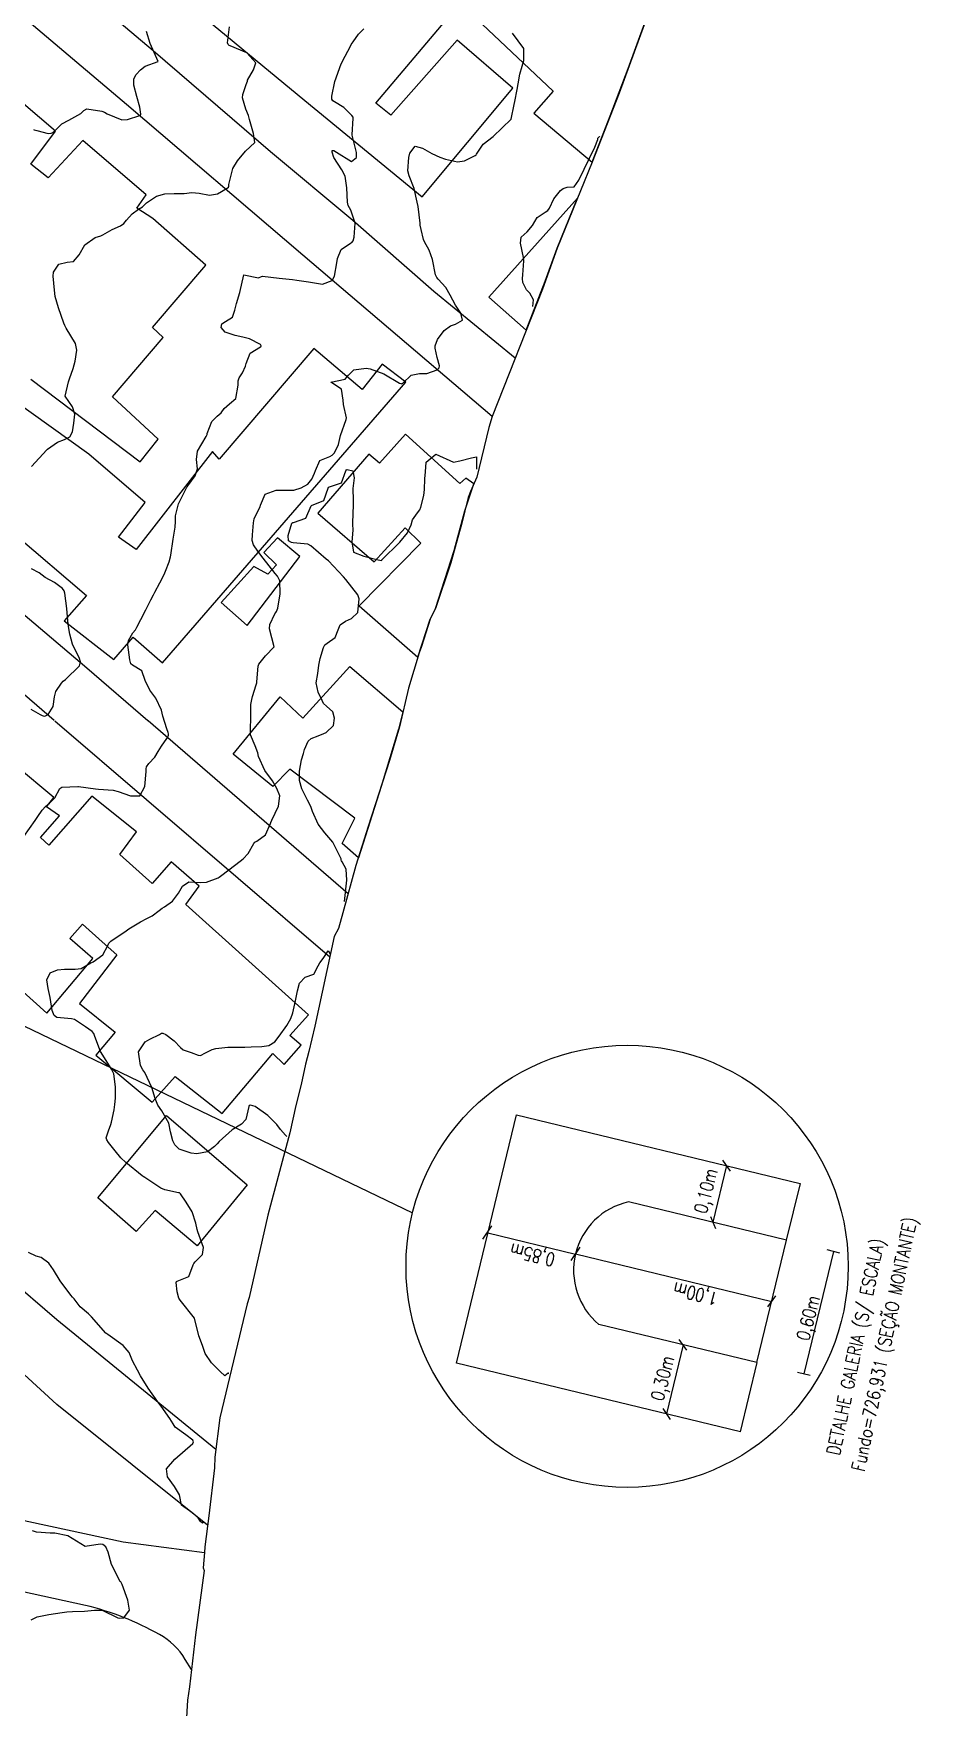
# Model space of a CAD drawing. Header units: metres. Extents: x 318500 to 325275, y 7408834 to 7428799.
# Drawn here: x 320353.3 to 320453.7, y 7413888.5 to 7414077.7 of the extents above; entities that cross this region are included whole.
import ezdxf

# ---------------------------------------------------------------- set-up
doc = ezdxf.new("R2010")
doc.units = ezdxf.units.M
doc.header["$MEASUREMENT"] = 0
doc.linetypes.add('CONTINUO', pattern=[0])
for name, color, linetype in [('Area', 45, 'Continuous'), ('Curvas de Nivel 1m', 11, 'Continuous'), ('Curvas de Nivel 5m', 15, 'Continuous'), ('DETALHES', 45, 'Continuous'), ('Edificações', 30, 'Continuous'), ('TEXTO', 45, 'Continuous'), ('Vias Primárias', 230, 'Continuous')]:
    doc.layers.add(name, color=color, linetype=linetype)
doc.styles.add('ROMANS', font='romans', dxfattribs={"height": 0.2})

msp = doc.modelspace()

# ---------------------------------------------------------------- linework, layer by layer
at = {"layer": 'Area'}
msp.add_lwpolyline([(320424.1, 7414083.39), (320419.58, 7414070.98), (320416.52, 7414063.2), (320412.55, 7414053.46), (320410.89, 7414048.81), (320405.21, 7414034.43), (320404.84, 7414033.2), (320403.47, 7414027.58), (320402.77, 7414025.93), (320402.5, 7414025.25), (320402.11, 7414023.75), (320401.73, 7414022.23), (320401.51, 7414021.43), (320400.53, 7414017.89), (320398.8, 7414012.71), (320398.21, 7414011.51), (320397.21, 7414008.41), (320396.97, 7414007.72), (320395.75, 7414003.7), (320394.73, 7413999.35), (320393.6, 7413995.53), (320391.21, 7413988.06), (320389.81, 7413983.67), (320388.31, 7413978.29), (320387.85, 7413976.52), (320387.34, 7413975.63), (320385.16, 7413965.5), (320384.48, 7413962.64), (320384.11, 7413961.18), (320383.61, 7413958.88), (320383.01, 7413956.53), (320382.32, 7413953.43), (320379.85, 7413944.11), (320377.73, 7413934.81), (320377.49, 7413934.1), (320374.43, 7413921.19), (320373.84, 7413916.75), (320373.8, 7413915.54), (320373.18, 7413910.13), (320372.73, 7413906.62), (320372.67, 7413905.99), (320372.55, 7413904.25), (320372.66, 7413903.94), (320371.66, 7413896.68), (320370.97, 7413890.79), (320370.76, 7413889.27), (320370.47, 7413884.08)], dxfattribs=at)
at = {"layer": 'Curvas de Nivel 1m', "flags": 128}
for points, elevation in [([(320353.12, 7414028.76), (320354.85, 7414030.65), (320354.89, 7414030.69), (320354.93, 7414030.73), (320356.05, 7414031.53), (320356.87, 7414031.84), (320357.44, 7414032.13), (320357.77, 7414032.7), (320357.92, 7414033.67), (320358.01, 7414034.69), (320357.76, 7414035.53), (320356.93, 7414036.71), (320357.31, 7414038.35), (320357.42, 7414038.7), (320357.82, 7414039.86), (320358.06, 7414040.69), (320358.24, 7414041.93), (320358.08, 7414042.69), (320357.04, 7414044.41), (320356.88, 7414044.71), (320356.78, 7414044.98), (320356.16, 7414046.72), (320355.8, 7414048), (320355.71, 7414048.72), (320355.56, 7414050.28), (320355.6, 7414050.73), (320356.22, 7414051.63), (320357.14, 7414051.86), (320357.88, 7414051.96), (320358.52, 7414052.69), (320359.16, 7414053.83), (320360.32, 7414054.66), (320360.96, 7414054.87), (320361.17, 7414054.96), (320362.25, 7414055.58), (320363.19, 7414055.98), (320363.57, 7414056.25), (320363.85, 7414056.62), (320364.49, 7414057.33), (320365.22, 7414057.88), (320365.67, 7414058.15), (320366.14, 7414058.59), (320367.24, 7414059.35), (320368.19, 7414059.61), (320369.24, 7414059.62), (320370.37, 7414059.65), (320371.25, 7414059.74), (320372.09, 7414059.67), (320373.24, 7414059.46), (320374.14, 7414059.59), (320375.26, 7414060.23), (320375.39, 7414060.34), (320375.42, 7414060.47), (320375.44, 7414060.64), (320375.88, 7414062.46), (320376.41, 7414063.33), (320377.31, 7414064.44), (320378.37, 7414065.39), (320378.24, 7414066.43), (320377.78, 7414068.02), (320377.67, 7414068.44), (320377.37, 7414069.19), (320376.98, 7414070.45), (320377, 7414070.84), (320377.41, 7414071.95), (320377.53, 7414072.33), (320377.56, 7414072.44), (320378.24, 7414073.62), (320378.5, 7414074.43), (320377.46, 7414075.56), (320375.59, 7414076.35), (320375.47, 7414076.39), (320375.36, 7414076.47), (320375.29, 7414076.66), (320375.5, 7414078.47)], 742), ([(320352.27, 7413986.92), (320353.55, 7413988.74), (320353.82, 7413989.21), (320354.31, 7413989.92), (320354.71, 7413990.33), (320355.17, 7413990.72), (320355.74, 7413991.3), (320356.34, 7413992.36), (320356.54, 7413992.52), (320358.35, 7413992.58), (320358.45, 7413992.58), (320360.35, 7413992.32), (320360.69, 7413992.3), (320362.34, 7413992.19), (320362.93, 7413992.03), (320364.33, 7413991.52), (320365.37, 7413991.55), (320365.93, 7413992.58), (320366.07, 7413994.28), (320366.07, 7413994.57), (320366.12, 7413994.83), (320366.38, 7413995.18), (320367.05, 7413995.91), (320367.46, 7413996.56), (320367.81, 7413997.16), (320368.42, 7413998.02), (320368.62, 7413998.36), (320368.61, 7413998.55), (320368.57, 7413998.68), (320368.44, 7413999.11), (320367.99, 7414000.55), (320367.81, 7414001.21), (320367.18, 7414002.56), (320366.49, 7414003.5), (320365.97, 7414004.58), (320365.59, 7414005.65), (320364.53, 7414006.32), (320364.37, 7414006.45), (320364.3, 7414006.6), (320364.23, 7414006.91), (320364.03, 7414008.61), (320364.08, 7414009.1), (320364.58, 7414009.96), (320364.87, 7414010.31), (320365.04, 7414010.59), (320365.48, 7414011.47), (320366.06, 7414012.58), (320366.24, 7414012.95), (320366.63, 7414013.68), (320366.93, 7414014.27), (320367.08, 7414014.57), (320367.62, 7414015.6), (320368.11, 7414016.56), (320368.29, 7414016.94), (320368.68, 7414018.01), (320368.84, 7414018.55), (320368.89, 7414018.74), (320369.15, 7414020.54), (320369.37, 7414021.91), (320369.41, 7414022.54), (320369.42, 7414023.2), (320369.75, 7414024.54), (320370.69, 7414026.42), (320370.75, 7414026.52), (320370.77, 7414026.55), (320370.8, 7414026.59), (320371.63, 7414027.7), (320371.89, 7414028.5), (320371.79, 7414029.56), (320371.9, 7414030.5), (320372.88, 7414032.16), (320372.98, 7414032.39), (320373, 7414032.49), (320373.53, 7414033.85), (320374.11, 7414034.48), (320374.55, 7414034.83), (320374.92, 7414035.32), (320375.52, 7414035.87), (320376.23, 7414036.45), (320376.48, 7414037.98), (320376.48, 7414038.45), (320376.61, 7414038.8), (320376.97, 7414039.35), (320377.32, 7414040.1), (320377.39, 7414040.43), (320377.86, 7414041.58), (320379.02, 7414042.29), (320379.1, 7414042.33), (320379.11, 7414042.41), (320379.02, 7414042.55), (320377.79, 7414043.2), (320377.03, 7414043.41), (320376.15, 7414043.57), (320375.03, 7414043.95), (320374.57, 7414044.47), (320374.63, 7414044.89), (320375.05, 7414045.17), (320375.86, 7414045.66), (320376.12, 7414046.45), (320376.31, 7414047.22), (320376.69, 7414048.45), (320377.12, 7414050.44), (320378.8, 7414050.1), (320379.12, 7414050.25), (320379.25, 7414050.28), (320381.12, 7414050.07), (320382.65, 7414049.9), (320383.11, 7414049.84), (320384.44, 7414049.67), (320385.11, 7414049.53), (320386.04, 7414049.39), (320387.11, 7414049.8), (320387.39, 7414050.31), (320387.64, 7414051.81), (320387.71, 7414052.3), (320388.15, 7414053.31), (320389.18, 7414054.02), (320389.35, 7414054.1), (320389.51, 7414054.28), (320389.6, 7414054.69), (320389.74, 7414056.27), (320389.22, 7414057.76), (320388.94, 7414058.28), (320388.85, 7414058.67), (320388.78, 7414060.29), (320388.59, 7414061.61), (320388.23, 7414062.3), (320387.3, 7414063.72), (320387.13, 7414064.31), (320387.13, 7414064.49), (320387.31, 7414064.51), (320387.6, 7414064.31), (320389.29, 7414063.26), (320389.88, 7414063.7), (320389.88, 7414064.27), (320389.4, 7414066.22), (320389.39, 7414066.28), (320389.49, 7414068.15), (320389.48, 7414068.28), (320389.36, 7414068.47), (320388.43, 7414069.35), (320387.39, 7414070.02), (320387.2, 7414070.13), (320387.08, 7414070.31), (320387.08, 7414070.63), (320387.42, 7414072.31), (320388.14, 7414074.3), (320388.59, 7414075.15), (320389.18, 7414076.28), (320389.28, 7414076.48), (320389.48, 7414076.8), (320390.11, 7414077.65), (320390.7, 7414078.27)], 743), ([(320353.33, 7414066.86), (320353.43, 7414066.85), (320353.73, 7414066.75), (320355.02, 7414066.43), (320355.33, 7414066.45), (320355.54, 7414066.52), (320355.77, 7414066.73), (320356.55, 7414067.51), (320357.35, 7414067.93), (320358.69, 7414068.69), (320359.02, 7414069.03), (320359.37, 7414069.2), (320361.09, 7414068.93), (320361.36, 7414068.84), (320361.69, 7414068.66), (320363.35, 7414067.98), (320363.98, 7414067.99), (320365.36, 7414068.45), (320365.46, 7414068.5), (320365.5, 7414068.6), (320365.37, 7414069.4), (320365.02, 7414070.61), (320364.69, 7414071.9), (320364.71, 7414072.61), (320364.94, 7414073.09), (320365.43, 7414073.64), (320365.99, 7414074.03), (320367.44, 7414074.58), (320366.53, 7414076.59), (320366.11, 7414077.97)], 741), ([(320375.42, 7413926.21), (320375.41, 7413926.23), (320375.41, 7413926.26), (320375.37, 7413926.25), (320374.99, 7413925.97), (320374.47, 7413926.45), (320373.48, 7413927.41), (320372.77, 7413928.47), (320372.44, 7413929.4), (320372.04, 7413930.48), (320371.55, 7413932.49), (320369.93, 7413934.51), (320369.79, 7413934.73), (320369.59, 7413935.47), (320369.48, 7413936.52), (320369.51, 7413936.62), (320369.6, 7413936.66), (320370.92, 7413937.19), (320371.42, 7413938.49), (320371.47, 7413938.66), (320371.64, 7413938.83), (320372.46, 7413939.67), (320372.57, 7413940.48), (320371.94, 7413942.23), (320371.84, 7413942.49), (320371.69, 7413943.22), (320371.27, 7413944.5), (320370.62, 7413945.61), (320369.96, 7413946.52), (320369.85, 7413946.63), (320369.74, 7413946.66), (320368.19, 7413946.99), (320367.74, 7413947.19), (320365.95, 7413948.37), (320365.76, 7413948.5), (320365.65, 7413948.57), (320363.78, 7413950.08), (320363.22, 7413950.61), (320362.59, 7413951.41), (320361.81, 7413952.35), (320361.63, 7413952.63), (320361.57, 7413952.87), (320361.83, 7413953.67), (320362.09, 7413954.38), (320362.15, 7413954.63), (320362.46, 7413956.03), (320362.56, 7413956.62), (320362.62, 7413957.36), (320362.63, 7413958.62), (320362.42, 7413960.12), (320362.16, 7413960.63), (320361.93, 7413960.99), (320360.91, 7413962.64), (320360.3, 7413964.31), (320360.17, 7413964.65), (320359.97, 7413964.88), (320359.24, 7413965.4), (320357.99, 7413966.23), (320357.63, 7413966.33), (320356, 7413966.48), (320355.69, 7413966.71), (320355.45, 7413967.27), (320355.24, 7413968.72), (320354.99, 7413969.77), (320354.85, 7413970.72), (320355.24, 7413971.54), (320356.07, 7413971.85), (320356.84, 7413971.93), (320358.07, 7413971.95), (320358.74, 7413972), (320359.84, 7413972.65), (320360, 7413972.73), (320360.08, 7413972.77), (320361.17, 7413973.56), (320361.76, 7413974.63), (320361.87, 7413974.88), (320362.11, 7413975.12), (320363.81, 7413976.29), (320364.13, 7413976.5), (320364.3, 7413976.6), (320365.43, 7413977.29), (320366.15, 7413977.66), (320366.76, 7413977.96), (320367.56, 7413978.56), (320367.9, 7413978.82), (320368.17, 7413978.99), (320369.07, 7413979.64), (320369.75, 7413980.53), (320370.2, 7413981.34), (320370.91, 7413981.8), (320372.21, 7413981.74), (320372.92, 7413981.77), (320374.22, 7413982.28), (320374.34, 7413982.35), (320374.51, 7413982.47), (320376.23, 7413983.76), (320377.07, 7413984.43), (320377.64, 7413985.03), (320378.27, 7413986.15), (320378.38, 7413986.3), (320378.61, 7413986.41), (320379.57, 7413987.11), (320380.14, 7413988.39), (320380.18, 7413988.51), (320380.3, 7413988.78), (320381.05, 7413990.38), (320381.19, 7413991.53), (320380.87, 7413992.38), (320380.36, 7413993.23), (320379.5, 7413994.4), (320378.8, 7413996), (320378.7, 7413996.41), (320378.41, 7413997.18), (320377.87, 7413998.42), (320377.88, 7413998.98), (320377.92, 7414000.42), (320377.94, 7414001.88), (320378.03, 7414002.42), (320378.13, 7414002.77), (320378.51, 7414004.09), (320378.59, 7414004.33), (320378.61, 7414004.41), (320378.75, 7414006.19), (320378.84, 7414006.41), (320379.6, 7414007.35), (320380.56, 7414008.39), (320380.04, 7414010.4), (320380.07, 7414010.92), (320380.62, 7414012.1), (320380.74, 7414012.27), (320380.84, 7414012.39), (320380.98, 7414012.74), (320381.25, 7414014.38), (320381.21, 7414015.84), (320380.94, 7414016.39), (320380.67, 7414016.68), (320379.3, 7414018.4), (320378.71, 7414019.19), (320378.22, 7414019.93), (320378.09, 7414020.42), (320378.1, 7414021.05), (320378.22, 7414022.42), (320378.3, 7414022.87), (320378.77, 7414023.78), (320378.96, 7414024.22), (320379.01, 7414024.41), (320379.54, 7414025.66), (320380.8, 7414026.08), (320382.53, 7414026.1), (320382.8, 7414026.11), (320383.6, 7414026.35), (320384.36, 7414026.79), (320384.81, 7414027.33), (320385.14, 7414028.01), (320385.24, 7414028.33), (320385.71, 7414029.46), (320386.85, 7414029.92), (320387.11, 7414030.05), (320387.37, 7414030.3), (320387.82, 7414031.25), (320388.08, 7414032.29), (320388.69, 7414034.07), (320388.74, 7414034.28), (320388.41, 7414035.77), (320388.35, 7414036.29), (320388.17, 7414037.51), (320386.96, 7414038.31), (320388.59, 7414038.66), (320388.97, 7414039.11), (320389.57, 7414039.69), (320390.98, 7414039.88), (320391.41, 7414039.82), (320392.98, 7414039.24), (320394.74, 7414038.2), (320394.89, 7414038.14), (320394.96, 7414038.13), (320395.1, 7414038.2), (320396.07, 7414039.08), (320396.98, 7414039.29), (320397.84, 7414039.3), (320398.98, 7414039.72), (320399.22, 7414039.92), (320399.27, 7414040.15), (320399, 7414041.11), (320398.75, 7414042.15), (320398.75, 7414042.43), (320399.03, 7414043.14), (320399.79, 7414044.14), (320400.51, 7414044.67), (320401.05, 7414044.85), (320401.84, 7414045.33), (320401.66, 7414046.11), (320401.08, 7414047.01), (320400.45, 7414048.13), (320399.99, 7414049.02), (320399.12, 7414049.96), (320398.97, 7414050.15), (320398.82, 7414050.45), (320398.47, 7414052.16), (320398.08, 7414053.24), (320397.56, 7414054.17), (320397.45, 7414054.43), (320397.19, 7414055.57), (320397.09, 7414056.07), (320397.09, 7414056.18), (320397.08, 7414056.3), (320396.83, 7414058.18), (320396.75, 7414058.67), (320396.39, 7414060.19), (320395.84, 7414061.63), (320395.69, 7414062.2), (320395.8, 7414063.7), (320395.91, 7414064.19), (320396.51, 7414065), (320397.32, 7414064.76), (320398.39, 7414064.16), (320399.3, 7414063.73), (320399.92, 7414063.52), (320401.3, 7414063.23), (320402.07, 7414063.34), (320403.31, 7414063.95), (320403.39, 7414064.01), (320403.44, 7414064.1), (320404.2, 7414065.21), (320405.34, 7414066.07), (320407.36, 7414068.04), (320407.7, 7414069.72), (320407.76, 7414070.04), (320408.04, 7414071.41), (320408.15, 7414072.03), (320408.34, 7414073.12), (320408.61, 7414074.03), (320408.81, 7414074.67), (320408.78, 7414076.03), (320407.5, 7414077.75)], 744), ([(320353.04, 7414001.34), (320354.09, 7414000.74), (320354.33, 7414000.62), (320354.45, 7414000.57), (320354.64, 7414000.54), (320355, 7414000.72), (320355.56, 7414001.63), (320355.71, 7414002.72), (320355.86, 7414003.35), (320356.5, 7414004.27), (320356.72, 7414004.49), (320356.96, 7414004.7), (320358.53, 7414006.22), (320358.65, 7414006.68), (320358.54, 7414007.06), (320357.74, 7414008.69), (320357.45, 7414009.83), (320357.31, 7414010.7), (320357.24, 7414011.34), (320357.1, 7414012.7), (320356.89, 7414014.46), (320356.82, 7414014.71), (320356.64, 7414014.96), (320355.71, 7414015.66), (320354.66, 7414016.21), (320354, 7414016.74), (320353.12, 7414017.2)], 742), ([(320372.64, 7413909.45), (320372.45, 7413909.29), (320372.25, 7413909.49), (320371.96, 7413909.9), (320371.26, 7413910.49), (320370.08, 7413911.32), (320369.85, 7413912.51), (320369.29, 7413913.44), (320368.5, 7413914.53), (320368.4, 7413915.45), (320369.34, 7413916.52), (320371.36, 7413918.29), (320371.43, 7413918.49), (320371.36, 7413918.67), (320370.57, 7413919.3), (320369.38, 7413920.14), (320369.13, 7413920.52), (320368.78, 7413921.15), (320367.8, 7413922.54), (320367.42, 7413923.02), (320366.3, 7413924.56), (320365.46, 7413925.97), (320365.1, 7413926.58), (320364.56, 7413927.67), (320364.17, 7413928.59), (320363.5, 7413929.39), (320361.74, 7413930.62), (320361.52, 7413930.79), (320359.91, 7413932.64), (320359.73, 7413932.82), (320359.55, 7413932.96), (320358.64, 7413933.74), (320357.94, 7413934.67), (320357.76, 7413934.87), (320357.58, 7413935.06), (320356.36, 7413936.69), (320355.62, 7413937.94), (320355.09, 7413938.71), (320354.23, 7413939.32), (320353.64, 7413939.47), (320352.79, 7413939.89)], 743), ([(320353.09, 7413898.36), (320353.75, 7413898.72), (320355.09, 7413898.97), (320356.59, 7413899.19), (320357.1, 7413899.26), (320357.75, 7413899.32), (320359.1, 7413899.36), (320360.25, 7413899.48), (320361.1, 7413899.47), (320362.89, 7413898.6), (320363.09, 7413898.55), (320363.58, 7413898.59), (320364.2, 7413899.48), (320364.01, 7413900.59), (320363.36, 7413902.38), (320363.25, 7413902.6), (320363.21, 7413902.66), (320363.15, 7413902.72), (320362.16, 7413904.61), (320361.79, 7413906.02), (320361.52, 7413906.62), (320361.2, 7413906.88), (320360.89, 7413906.94), (320359.2, 7413906.65), (320357.22, 7413907.88), (320355.76, 7413908.15), (320355.22, 7413908.16), (320353.68, 7413908.27), (320353.23, 7413908.44)], 742)]:
    msp.add_lwpolyline(points, dxfattribs=dict(at, elevation=elevation))
at = {"layer": 'Curvas de Nivel 5m', "elevation": 745, "flags": 128}
for points in [[(320409.83, 7414046.87), (320409.9, 7414047.62), (320409.46, 7414048.36), (320409.11, 7414048.74), (320408.69, 7414049.59), (320408.65, 7414050.02), (320408.68, 7414050.46), (320408.78, 7414052.02), (320408.75, 7414052.42), (320408.42, 7414054.03), (320408.5, 7414054.71), (320409.19, 7414055.3), (320409.77, 7414056.01), (320410.3, 7414056.92), (320411.22, 7414057.54), (320411.51, 7414057.7), (320411.71, 7414057.98), (320412.2, 7414059.02), (320412.93, 7414059.97), (320413.26, 7414060.21), (320413.68, 7414060.37), (320414.49, 7414060.41), (320415, 7414061.13), (320416.81, 7414064.89), (320417.15, 7414065.73), (320417.17, 7414065.91), (320417.34, 7414066.08), (320417.39, 7414066.06)], [(320388.5, 7413979.57), (320388.79, 7413981.99), (320388.71, 7413983.24), (320388.24, 7413984.08), (320388.16, 7413984.2), (320388.15, 7413984.28), (320388.12, 7413984.4), (320387.18, 7413986.3), (320386.29, 7413987.36), (320385.52, 7413988.32), (320384.88, 7413989.76), (320384.69, 7413990.33), (320384.33, 7413991.04), (320383.68, 7413992.34), (320383.43, 7413993.28), (320383.42, 7413994.34), (320383.65, 7413995.6), (320383.86, 7413996.34), (320383.98, 7413996.76), (320384.42, 7413997.7), (320384.74, 7413998.02), (320385.55, 7413998.32), (320386.18, 7413998.57), (320386.44, 7413998.68), (320387.27, 7413999.47), (320387.4, 7414000.3), (320387.19, 7414001.02), (320386.47, 7414001.66), (320386.14, 7414001.98), (320385.99, 7414002.31), (320385.54, 7414003.27), (320385.3, 7414004.32), (320385.49, 7414005.35), (320385.61, 7414006.32), (320385.78, 7414007.08), (320386.13, 7414008.31), (320386.28, 7414008.6), (320386.57, 7414008.78), (320387.45, 7414009.42), (320387.81, 7414010.29), (320388.03, 7414010.86), (320388.61, 7414011.29), (320389.3, 7414011.58), (320390.01, 7414012.26), (320390.19, 7414013.81), (320390.01, 7414014.26), (320388.67, 7414016.01), (320388.42, 7414016.28), (320386.7, 7414018.09), (320386.45, 7414018.31), (320384.71, 7414019.82), (320384.36, 7414019.98), (320382.72, 7414020.15), (320382.52, 7414020.17), (320382.19, 7414020.37), (320382.13, 7414020.97), (320382.55, 7414022.36), (320382.67, 7414022.44), (320382.75, 7414022.45), (320384.16, 7414022.93), (320384.73, 7414024.33), (320384.78, 7414024.36), (320386.16, 7414024.94), (320386.65, 7414026.31), (320386.69, 7414026.42), (320386.8, 7414026.48), (320388.17, 7414026.93), (320388.67, 7414028.28), (320388.73, 7414028.39), (320388.83, 7414028.42), (320389.44, 7414028.27), (320389.6, 7414027.49), (320389.47, 7414026.27), (320389.48, 7414024.96), (320389.49, 7414024.27), (320389.47, 7414023.57), (320389.43, 7414022.27), (320389.44, 7414021.57), (320389.34, 7414020.27), (320389.53, 7414019.09), (320390.7, 7414018.62), (320392.33, 7414018.23), (320392.7, 7414018.16), (320392.73, 7414018.2), (320392.75, 7414018.23), (320394.72, 7414020.16), (320394.76, 7414020.2), (320395.65, 7414021.28), (320396.04, 7414022.18), (320396.2, 7414022.74), (320396.77, 7414023.54), (320397.05, 7414023.89), (320397.16, 7414024.17), (320397.47, 7414025.49), (320397.55, 7414026.16), (320397.59, 7414027.39), (320397.67, 7414028.16), (320397.74, 7414029.27), (320398.86, 7414030.15), (320400.85, 7414029.26), (320401.55, 7414029.41), (320402.86, 7414029.77), (320403.45, 7414029.88), (320403.43, 7414028.46)], [(320382, 7413953.02), (320381.83, 7413953.17), (320381.28, 7413953.82), (320380.85, 7413954.37), (320379.85, 7413955.39), (320378.42, 7413956.4), (320377.87, 7413956.56), (320377.74, 7413956.54), (320377.7, 7413956.41), (320377.34, 7413954.93), (320376.88, 7413954.42), (320375.83, 7413953.78), (320374.36, 7413952.46), (320374.1, 7413952.18), (320373.81, 7413951.9), (320373.01, 7413951.27), (320371.8, 7413951.04), (320371.16, 7413951.13), (320369.81, 7413951.57), (320369.34, 7413952.06), (320369.09, 7413952.53), (320368.85, 7413953.56), (320368.65, 7413954.54), (320367.86, 7413955.91), (320367.42, 7413956.55), (320367.11, 7413957.32), (320366.72, 7413958.56), (320365.92, 7413960.24), (320365.72, 7413960.57), (320365.46, 7413961.04), (320365.21, 7413962.58), (320365.96, 7413963.71), (320366.49, 7413964.03), (320367.58, 7413964.55), (320367.83, 7413964.69), (320367.97, 7413964.7), (320368.32, 7413964.54), (320369.26, 7413963.82), (320369.96, 7413963.09), (320370.27, 7413962.83), (320371.16, 7413962.5), (320371.95, 7413962.2), (320372.25, 7413962.19), (320372.78, 7413962.48), (320373.56, 7413962.87), (320373.96, 7413962.95), (320375.31, 7413963.1), (320375.96, 7413963.12), (320377.26, 7413963.12), (320377.96, 7413963.14), (320379.15, 7413963.21), (320379.96, 7413963.32), (320380.64, 7413963.71), (320381.12, 7413964.37), (320381.99, 7413965.58), (320382.45, 7413966.35), (320382.66, 7413967), (320382.97, 7413968.35), (320383.19, 7413969.49), (320383.44, 7413970.34), (320384.07, 7413971.03), (320385.03, 7413971.36), (320385.53, 7413972.32), (320385.73, 7413972.66), (320386.09, 7413973.13), (320386.67, 7413974), (320386.92, 7413973.59)]]:
    msp.add_lwpolyline(points, dxfattribs=at)
at = {"layer": 'DETALHES'}
for p, q in [((320401.17, 7413927.4), (320407.97, 7413955.46)), ((320407.97, 7413955.46), (320440.06, 7413947.71)), ((320431.71, 7413949.74), (320430.16, 7413943.32)), ((320432.15, 7413949.11), (320431.28, 7413950.33)), ((320438.51, 7413941.3), (320440.07, 7413947.71)), ((320438.51, 7413941.3), (320420.63, 7413945.63)), ((320404.15, 7413941.41), (320405.17, 7413942.92)), ((320404.74, 7413942.13), (320414.64, 7413939.73)), ((320429.89, 7413943.99), (320430.46, 7413942.61)), ((320414.14, 7413938.99), (320415.16, 7413940.5)), ((320435.16, 7413927.45), (320438.51, 7413941.3)), ((320414.65, 7413939.75), (320436.83, 7413934.37)), ((320443.81, 7413940.02), (320440.46, 7413926.17)), ((320444.54, 7413939.84), (320443.08, 7413940.19)), ((320436.37, 7413933.74), (320437.3, 7413935.01)), ((320435.16, 7413927.45), (320417.28, 7413931.78)), ((320426.81, 7413929.47), (320424.92, 7413921.65)), ((320427.24, 7413928.86), (320426.37, 7413930.08)), ((320433.28, 7413919.63), (320401.17, 7413927.4)), ((320433.28, 7413919.63), (320435.17, 7413927.45)), ((320441.19, 7413925.99), (320439.73, 7413926.35)), ((320424.5, 7413922.25), (320425.36, 7413921.02))]:
    msp.add_line(p, q, dxfattribs=at)
at = {"layer": 'DETALHES', "linetype": 'CONTINUO'}
msp.add_circle((320420.47, 7413938.34), 25, dxfattribs=at)
at = {"layer": 'DETALHES'}
msp.add_arc((320422.36, 7413937.88), 7.94, 102.5508, 230.229, dxfattribs=at)
at = {"layer": 'Edificações'}
for points in [[(320370.43, 7414081.38), (320384.03, 7414070.14), (320397.3, 7414059.26), (320407.54, 7414071.55), (320401.26, 7414076.97), (320393.75, 7414068.49), (320392.07, 7414069.87), (320409.18, 7414090.12)], [(320353.05, 7414038.65), (320365.42, 7414029.3), (320367.46, 7414031.88), (320362.28, 7414036.66), (320368.02, 7414043.34), (320366.79, 7414044.48), (320372.84, 7414051.53), (320366.84, 7414056.8), (320365.02, 7414057.99), (320366.07, 7414059.48), (320358.93, 7414065.62), (320355.01, 7414061.4), (320353.06, 7414062.95), (320355.83, 7414066.69), (320338.46, 7414081.54)], [(320404.07, 7414078.8), (320412.1, 7414071.21), (320409.93, 7414068.72), (320416.52, 7414063.2), (320418.57, 7414068.42), (320420.6, 7414073.77), (320422.47, 7414078.93)], [(320351.32, 7414021.03), (320359.34, 7414014.17), (320356.83, 7414011.32), (320362.43, 7414006.94), (320364.61, 7414009.49), (320367.94, 7414006.59), (320395.44, 7414038.32), (320392.76, 7414040.33), (320390.53, 7414037.47), (320385.03, 7414042.1), (320374.34, 7414029.61), (320373.57, 7414030.48), (320364.97, 7414019.38), (320362.97, 7414020.79), (320365.97, 7414024.69), (320359.61, 7414030.15), (320351.1, 7414036.29)], [(320349.44, 7413971.82), (320354.86, 7413966.95), (320360.04, 7413973.13), (320357.45, 7413975.4), (320358.87, 7413977.02), (320361.11, 7413975.02), (320362.78, 7413973.54), (320358.53, 7413968.07), (320362.59, 7413964.81), (320360.41, 7413962.22), (320366.77, 7413956.89), (320369.37, 7413959.8), (320374.7, 7413955.62), (320380.41, 7413962.39), (320381.69, 7413961.17), (320383.63, 7413963.35), (320382.33, 7413964.42), (320384.44, 7413966.79), (320370.58, 7413979.25), (320372.08, 7413981.31), (320368.9, 7413984.08), (320366.76, 7413981.63), (320363.12, 7413984.89), (320365.01, 7413987.48), (320359.94, 7413991.5), (320355.08, 7413985.97), (320354.13, 7413986.81), (320356.27, 7413989.29), (320354.8, 7413990.3), (320355.64, 7413991.33), (320351.3, 7413994.96)]]:
    msp.add_lwpolyline(points, dxfattribs=at)
for points in [[(320414.85, 7414059.1), (320404.82, 7414047.93), (320409.06, 7414044.17), (320411.21, 7414049.72), (320412.55, 7414053.46), (320414.85, 7414059.1)], [(320403.15, 7414026.82), (320402.24, 7414027.47), (320401.56, 7414026.84), (320395.4, 7414032.42), (320392.47, 7414029.14), (320391.25, 7414030.17), (320385.49, 7414023.51), (320391.88, 7414017.98), (320395.39, 7414021.85), (320397.15, 7414020.1), (320390.17, 7414013.02), (320396.82, 7414007.22), (320398.21, 7414011.51), (320398.8, 7414012.71), (320400.91, 7414019.29), (320402.11, 7414023.75), (320403.15, 7414026.82)], [(320378.25, 7414017.47), (320374.55, 7414013.39), (320377.49, 7414010.81), (320383.46, 7414018.59), (320380.94, 7414020.72), (320379.4, 7414019.06), (320380.81, 7414017.66), (320379.85, 7414016.58), (320378.25, 7414017.47)], [(320390.09, 7413984.54), (320388.27, 7413986.13), (320389.68, 7413989), (320382.35, 7413994.55), (320380.4, 7413992.6), (320375.94, 7413996.26), (320381.25, 7414002.74), (320383.82, 7414000.3), (320389.13, 7414006.16), (320395.12, 7414001.03), (320394.64, 7413999.07), (320392.66, 7413992.58), (320390.09, 7413984.54)], [(320377.52, 7413947.55), (320371.87, 7413940.67), (320367.1, 7413944.65), (320364.94, 7413942.27), (320360.63, 7413946.1), (320368.4, 7413955.39)]]:
    msp.add_lwpolyline(points, close=True, dxfattribs=at)
at = {"layer": 'TEXTO', "linetype": 'CONTINUO'}
msp.add_polyline3d([(320203.28, 7414037.16, 0), (320396.22, 7413944.4, 0)], dxfattribs=at)
at = {"layer": 'Vias Primárias'}
for points in [[(320405.21, 7414034.43), (320383.81, 7414052.67), (320363.87, 7414069.7), (320345.24, 7414085.44), (320328.09, 7414100.35), (320308.86, 7414116.67), (320301.35, 7414122.84, 0.399515), (320283.44, 7414118.24), (320281.13, 7414110.47), (320275.16, 7414088, 0.263087), (320278.47, 7414075.29), (320297.21, 7414058.79), (320313.12, 7414045.47), (320330.4, 7414030.57), (320348.09, 7414015.54), (320359.38, 7414006.01), (320366.26, 7414000.05)], [(320355.69, 7414000.05), (320334.95, 7414017.95, 0.515424), (320314.96, 7414013.05), (320311.2, 7414000.05), (320307.3, 7413984.06, 0.114124), (320307.22, 7413978.29, 0.08872), (320309.43, 7413972.95, 0.080953), (320313.05, 7413968.91), (320327.48, 7413956.83), (320355.97, 7413932.31), (320373.96, 7413917.65)], [(320373.04, 7413909.08), (320355.99, 7413922.72), (320343.92, 7413933.77), (320319.69, 7413954.27, 0.090934), (320314.6, 7413957.19, 0.311488), (320305.29, 7413954.66, 0.125761), (320299.29, 7413942.32, 0.059911), (320296.19, 7413927.15, 0.370933), (320298.72, 7413922.6), (320342.1, 7413911.79), (320363.48, 7413907.18), (320372.67, 7413905.99)], [(320371.2, 7413892.75), (320370.51, 7413893.9, 0.130629), (320367.59, 7413896.71, 0.067846), (320359.21, 7413900), (320329.9, 7413906.38), (320306.19, 7413911.48), (320297.93, 7413913.24, 0.146233), (320293.91, 7413912.92, 0.090047), (320288.63, 7413909.68, 0.158928), (320284.97, 7413903.37), (320280.9, 7413886.76), (320279.37, 7413878.04, 0.062505), (320279.14, 7413873.28, 0.136027), (320281.36, 7413867.13, 0.156088), (320286.92, 7413862.96), (320332.84, 7413853.15), (320344.44, 7413850.17, 0.112336), (320352.96, 7413849.94, 0.138489), (320357.22, 7413852.11, 0.085568), (320360.36, 7413856.23), (320365.23, 7413868.41), (320370.33, 7413880.91)]]:
    msp.add_lwpolyline(points, format="xyb", dxfattribs=at)
for points in [[(320358, 7414083.34), (320366.87, 7414075.82), (320380.13, 7414064.4), (320389.44, 7414056.64), (320398.63, 7414048.61), (320407.82, 7414041.04)], [(320355.75, 7414000), (320386.84, 7413973.32)], [(320388.92, 7413980.45), (320366.32, 7414000)]]:
    msp.add_lwpolyline(points, dxfattribs=at)

# ---------------------------------------------------------------- texts
at = {"layer": 'DETALHES', "style": 'ROMANS', "width": 0.8}
for s, rotation, p in [('0,10m', 75.9953, (320429.46, 7413944.2)), ('0,85m', 165.9953, (320412.44, 7413939.74)), ('1,00m', 165.9953, (320430.89, 7413935.33)), ('0,60m', 75.9953, (320441.04, 7413929.84)), ('0,30m', 75.9953, (320424.57, 7413923.03))]:
    msp.add_text(s, height=1.5, rotation=rotation, dxfattribs=at).set_placement(p)
at = {"layer": 'TEXTO', "style": 'ROMANS', "width": 0.8}
for s, p in [('Fundo=726,931 (SEÇÃO MONTANTE)', (320447.31, 7413915.07)), ('DETALHE GALERIA (S/ ESCALA)', (320444.49, 7413916.89))]:
    msp.add_text(s, height=1.5, rotation=78.2282, dxfattribs=at).set_placement(p)

doc.saveas('drawing.dxf')
